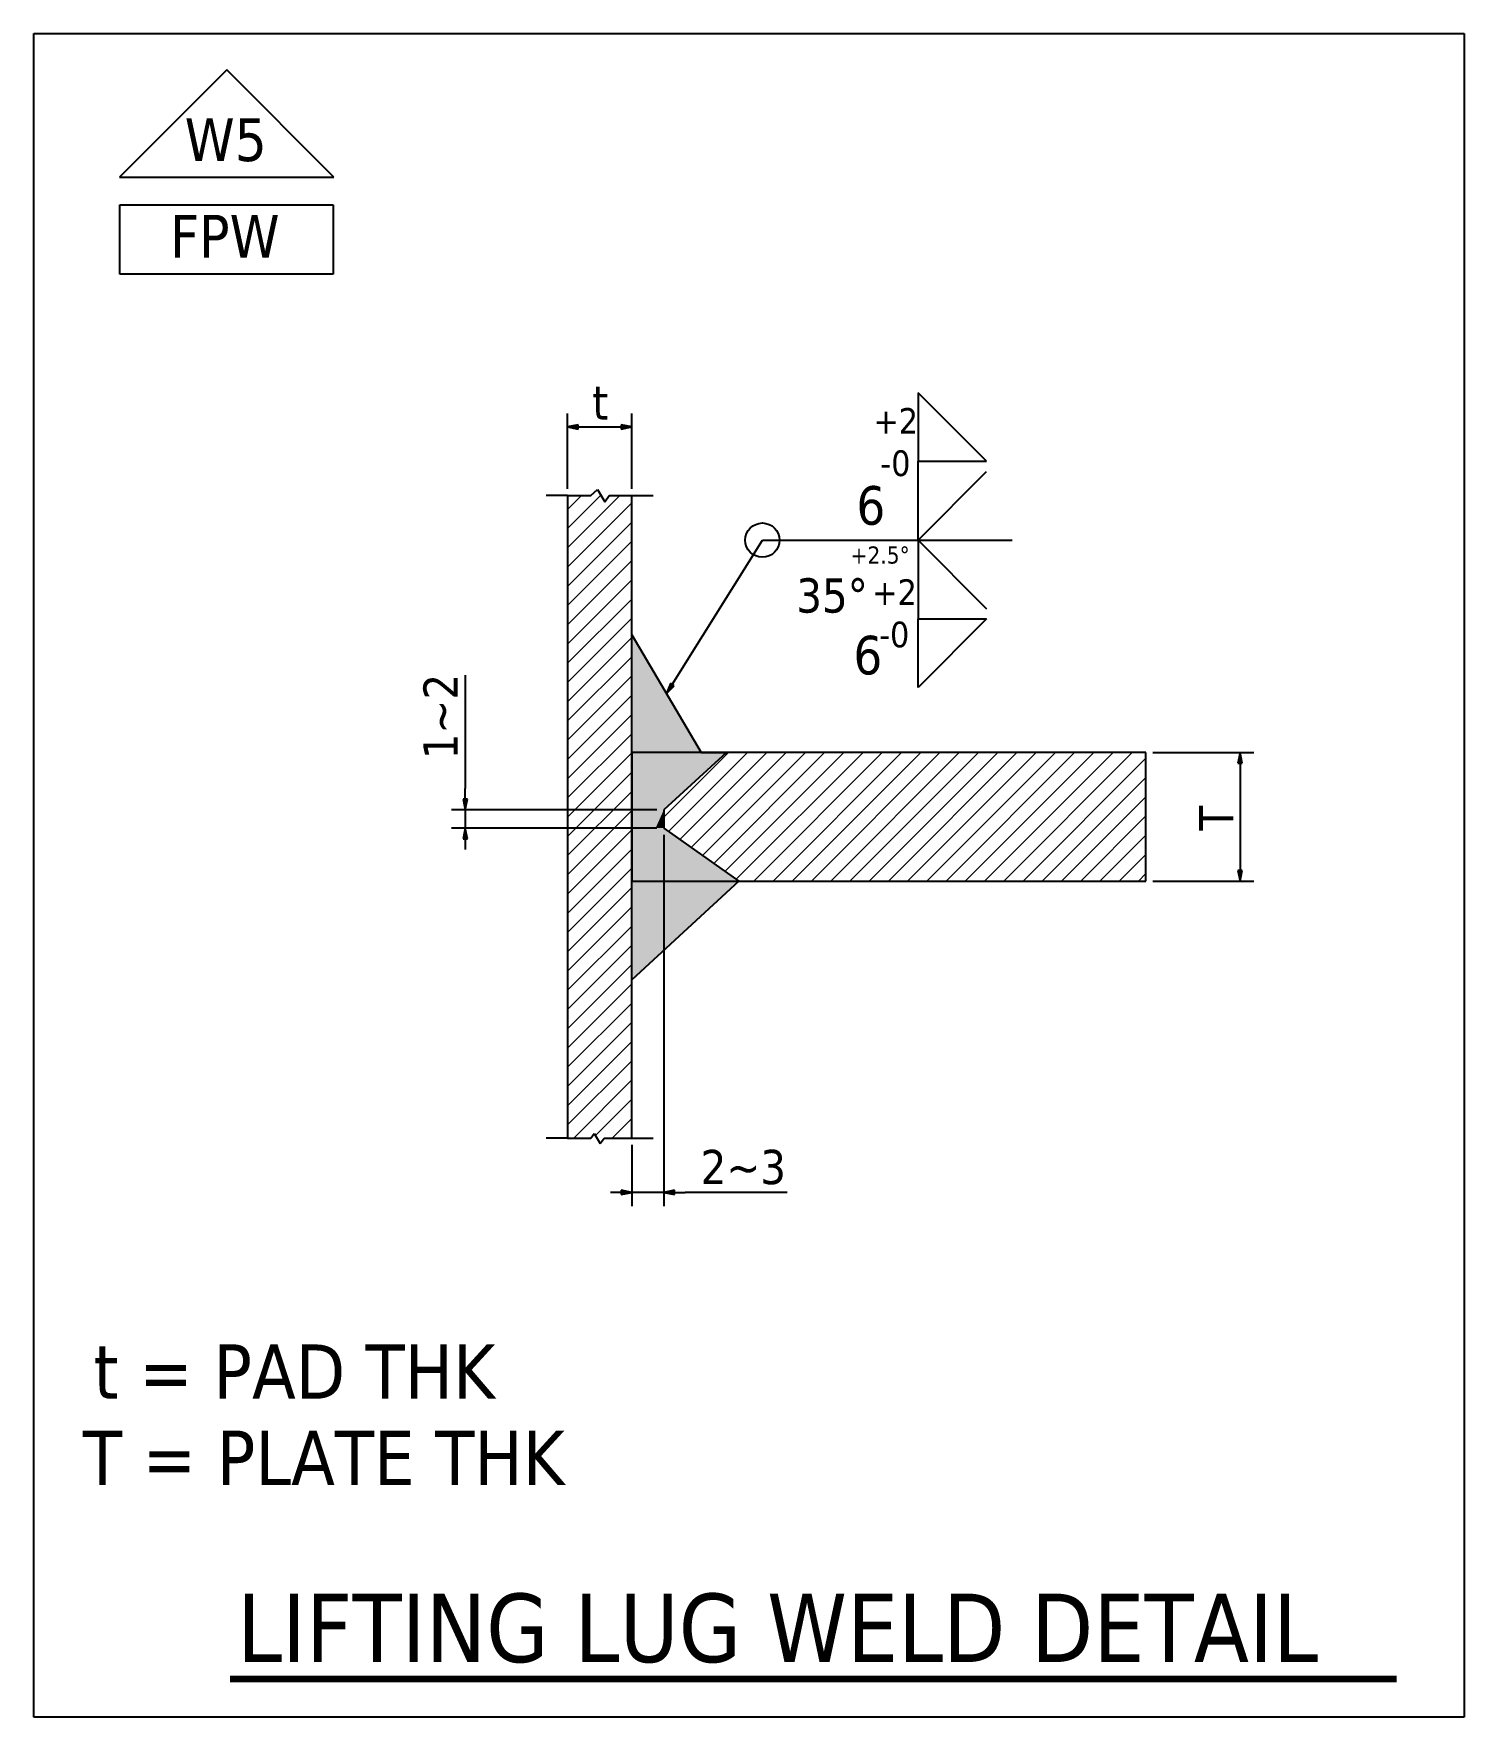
# Model space of a CAD drawing. Header units: millimetres. Extents: x 78 to 412, y 19 to 412.
import ezdxf

# ---------------------------------------------------------------- set-up
doc = ezdxf.new("R2010")
doc.units = ezdxf.units.MM
for name, color, linetype, lineweight in [('Dimension (ANSI)', 7, 'Continuous', 25), ('Hatch (ANSI)', 7, 'Continuous', 18), ('Sketch Geometry (ANSI)', 7, 'Continuous', 25), ('Symbol (ANSI)', 7, 'Continuous', 25)]:
    doc.layers.add(name, color=color, linetype=linetype, lineweight=lineweight)

msp = doc.modelspace()

# ---------------------------------------------------------------- linework, layer by layer
for p, q in [((78.31, 411.74), (412.3, 411.74)), ((78.31, 18.71), (78.31, 411.74)), ((412.3, 411.74), (412.3, 18.71)), ((412.3, 18.71), (78.31, 18.71))]:
    msp.add_line(p, q)
at = {"layer": 'Dimension (ANSI)'}
for p, q in [((202.96, 305.52), (202.96, 323.09)), ((217.96, 305.52), (217.96, 323.09)), ((205.46, 320.42), (202.96, 319.92)), ((202.96, 319.92), (205.46, 319.42)), ((205.46, 319.92), (202.96, 319.92)), ((205.46, 319.42), (205.46, 320.42)), ((205.46, 319.92), (215.46, 319.92)), ((215.46, 320.42), (215.46, 319.42)), ((217.96, 319.92), (215.46, 320.42)), ((215.46, 319.42), (217.96, 319.92)), ((215.46, 319.92), (217.96, 319.92)), ((179.07, 261.98), (179.07, 235.53)), ((339.56, 243.92), (363.14, 243.92)), ((359.96, 243.92), (359.46, 241.42)), ((360.46, 241.42), (359.96, 243.92)), ((359.96, 241.42), (359.96, 243.92)), ((359.46, 241.42), (360.46, 241.42)), ((359.96, 241.42), (359.96, 216.42)), ((179.57, 233.03), (178.57, 233.03)), ((178.57, 233.03), (179.07, 230.53)), ((179.07, 233.03), (179.07, 235.53)), ((179.07, 230.53), (179.57, 233.03)), ((179.07, 233.03), (179.07, 230.53)), ((223.81, 230.53), (175.89, 230.53)), ((179.07, 230.53), (179.07, 226.3)), ((223.81, 226.3), (175.89, 226.3)), ((179.07, 226.3), (178.57, 223.8)), ((179.57, 223.8), (179.07, 226.3)), ((179.07, 223.8), (179.07, 226.3)), ((225.41, 224.7), (225.41, 138.07)), ((178.57, 223.8), (179.57, 223.8)), ((179.07, 223.8), (179.07, 221.3)), ((360.46, 216.42), (359.46, 216.42)), ((359.46, 216.42), (359.96, 213.92)), ((359.96, 213.92), (360.46, 216.42)), ((359.96, 216.42), (359.96, 213.92)), ((339.56, 213.92), (363.14, 213.92)), ((217.96, 152.32), (217.96, 138.07)), ((215.46, 141.75), (215.46, 140.75)), ((217.96, 141.25), (215.46, 141.75)), ((227.91, 141.75), (225.41, 141.25)), ((227.91, 140.75), (227.91, 141.75)), ((215.46, 141.25), (212.96, 141.25)), ((215.46, 140.75), (217.96, 141.25)), ((215.46, 141.25), (217.96, 141.25)), ((225.41, 141.25), (217.96, 141.25)), ((225.41, 141.25), (227.91, 140.75)), ((227.91, 141.25), (225.41, 141.25)), ((227.91, 141.25), (230.41, 141.25)), ((254.25, 141.25), (230.41, 141.25))]:
    msp.add_line(p, q, dxfattribs=at)
at = {"layer": 'Dimension (ANSI)', "linetype": 'Continuous'}
for points in [[(205.46, 320.42), (205.46, 319.92), (202.96, 319.92)], [(202.96, 319.92), (205.46, 319.92), (205.46, 319.42)], [(215.46, 320.42), (217.96, 319.92), (215.46, 319.92)], [(215.46, 319.92), (217.96, 319.92), (215.46, 319.42)], [(359.96, 243.92), (360.46, 241.42), (359.46, 241.42)], [(178.57, 233.03), (179.57, 233.03), (179.07, 230.53)], [(179.07, 226.3), (179.57, 223.8), (178.57, 223.8)], [(359.46, 216.42), (360.46, 216.42), (359.96, 213.92)], [(215.46, 141.75), (217.96, 141.25), (215.46, 141.25)], [(227.91, 141.75), (227.91, 141.25), (225.41, 141.25)], [(215.46, 141.25), (217.96, 141.25), (215.46, 140.75)], [(225.41, 141.25), (227.91, 141.25), (227.91, 140.75)]]:
    msp.add_solid(points, dxfattribs=at)
at = {"layer": 'Hatch (ANSI)', "linetype": 'Continuous'}
for p, q in [((202.96, 296.19), (210.75, 303.97)), ((202.96, 300.68), (206.2, 303.92)), ((202.96, 291.7), (215.18, 303.92)), ((202.96, 287.21), (217.96, 302.21)), ((202.96, 282.72), (217.96, 297.72)), ((202.96, 278.23), (217.96, 293.23)), ((202.96, 273.74), (217.96, 288.74)), ((202.96, 269.25), (217.96, 284.25)), ((202.96, 264.76), (217.96, 279.76)), ((202.96, 260.27), (217.96, 275.27)), ((202.96, 255.78), (217.96, 270.78)), ((202.96, 251.29), (217.96, 266.29)), ((202.96, 246.8), (217.96, 261.8)), ((202.96, 242.31), (217.96, 257.31)), ((202.96, 237.82), (217.96, 252.82)), ((202.96, 233.33), (217.96, 248.33)), ((202.96, 228.84), (217.96, 243.84)), ((225.41, 228.84), (240.49, 243.92)), ((226.55, 225.49), (244.98, 243.92)), ((229.18, 223.63), (249.48, 243.92)), ((231.81, 221.77), (253.97, 243.92)), ((234.44, 219.91), (258.46, 243.92)), ((237.07, 218.05), (262.95, 243.92)), ((239.7, 216.19), (267.44, 243.92)), ((242.33, 214.33), (271.93, 243.92)), ((246.42, 213.92), (276.42, 243.92)), ((250.91, 213.92), (280.91, 243.92)), ((255.4, 213.92), (285.4, 243.92)), ((259.89, 213.92), (289.89, 243.92)), ((264.38, 213.92), (294.38, 243.92)), ((268.87, 213.92), (298.87, 243.92)), ((273.36, 213.92), (303.36, 243.92)), ((277.85, 213.92), (307.85, 243.92)), ((282.34, 213.92), (312.34, 243.92)), ((286.83, 213.92), (316.83, 243.92)), ((291.32, 213.92), (321.32, 243.92)), ((295.81, 213.92), (325.81, 243.92)), ((300.3, 213.92), (330.3, 243.92)), ((304.79, 213.92), (334.79, 243.92)), ((309.28, 213.92), (337.96, 242.6)), ((202.96, 224.35), (217.96, 239.35)), ((313.77, 213.92), (337.96, 238.11)), ((202.96, 219.86), (217.96, 234.86)), ((318.26, 213.92), (337.96, 233.62)), ((202.96, 215.37), (217.96, 230.37)), ((322.75, 213.92), (337.96, 229.13)), ((202.96, 210.88), (217.96, 225.88)), ((327.24, 213.92), (337.96, 224.64)), ((202.96, 206.39), (217.96, 221.39)), ((331.73, 213.92), (337.96, 220.15)), ((202.96, 201.9), (217.96, 216.9)), ((202.96, 197.41), (217.96, 212.41)), ((336.22, 213.92), (337.96, 215.66)), ((202.96, 192.92), (217.96, 207.92)), ((202.96, 188.42), (217.96, 203.42)), ((202.96, 183.93), (217.96, 198.93)), ((202.96, 179.44), (217.96, 194.44)), ((202.96, 174.95), (217.96, 189.95)), ((202.96, 170.46), (217.96, 185.46)), ((202.96, 165.97), (217.96, 180.97)), ((202.96, 161.48), (217.96, 176.48)), ((202.96, 156.99), (217.96, 171.99)), ((204.38, 153.92), (217.96, 167.5)), ((209.45, 154.51), (217.96, 163.01)), ((213.36, 153.92), (217.96, 158.52)), ((217.85, 153.92), (217.96, 154.03))]:
    msp.add_line(p, q, dxfattribs=at)
for points in [[(217.96, 271.44), (234.17, 243.92), (217.96, 243.92)], [(217.96, 243.92), (225.41, 230.53), (217.96, 230.53)], [(217.96, 243.92), (240.02, 243.92), (225.41, 230.53)], [(217.96, 230.53), (225.41, 230.53), (217.96, 213.92)], [(225.41, 230.53), (225.41, 226.3), (223.51, 226.3)], [(225.41, 226.3), (242.91, 213.92), (217.96, 213.92)], [(223.51, 226.3), (225.41, 226.3), (217.96, 213.92)], [(217.96, 213.92), (242.91, 213.92), (217.96, 190.89)]]:
    msp.add_solid(points, dxfattribs=at)
at = {"layer": 'Sketch Geometry (ANSI)'}
for p, q in [((123.37, 403.26), (98.37, 378.26)), ((148.37, 378.26), (123.37, 403.26)), ((98.37, 378.26), (148.37, 378.26)), ((98.39, 371.82), (148.24, 371.82)), ((98.39, 355.57), (98.39, 371.82)), ((148.24, 371.82), (148.24, 355.57)), ((148.24, 355.57), (98.39, 355.57)), ((202.96, 303.92), (197.96, 303.92)), ((202.96, 303.92), (202.96, 153.92)), ((202.96, 303.92), (208.41, 303.92)), ((208.41, 303.92), (209.95, 305.33)), ((209.95, 305.33), (211.64, 302.45)), ((211.64, 302.45), (212.68, 303.92)), ((212.68, 303.92), (217.96, 303.92)), ((217.96, 153.92), (217.96, 303.92)), ((217.96, 303.92), (222.96, 303.92)), ((217.96, 271.44), (234.17, 243.92)), ((337.96, 243.92), (217.96, 243.92)), ((217.96, 243.92), (217.96, 213.92)), ((240.02, 243.92), (225.41, 230.53)), ((234.17, 243.92), (240.02, 243.92)), ((337.96, 213.92), (337.96, 243.92)), ((225.41, 230.53), (225.41, 226.3)), ((225.41, 226.3), (242.91, 213.92)), ((217.96, 213.92), (337.96, 213.92)), ((242.91, 213.92), (217.96, 190.89)), ((202.96, 153.92), (197.96, 153.92)), ((202.96, 153.92), (208.41, 153.92)), ((208.41, 153.92), (209.18, 154.97)), ((209.18, 154.97), (210.55, 152.64)), ((210.55, 152.64), (211.49, 153.92)), ((211.49, 153.92), (217.96, 153.92)), ((217.96, 153.92), (222.96, 153.92))]:
    msp.add_line(p, q, dxfattribs=at)
at = {"layer": 'Symbol (ANSI)'}
for p, q in [((284.78, 327.91), (284.78, 311.91)), ((300.78, 311.91), (284.78, 327.91)), ((284.78, 309.51), (284.78, 311.91)), ((284.78, 311.91), (300.78, 311.91)), ((284.78, 293.51), (300.78, 309.51)), ((284.78, 293.51), (284.78, 309.51)), ((227.39, 259.8), (248.44, 293.51)), ((248.44, 293.51), (281.28, 293.51)), ((278.78, 293.51), (306.78, 293.51)), ((284.78, 293.51), (300.78, 277.51)), ((284.78, 293.51), (284.78, 277.51)), ((284.78, 277.51), (284.78, 275.11)), ((284.78, 259.11), (284.78, 275.11)), ((300.78, 275.11), (284.78, 259.11)), ((284.78, 275.11), (300.78, 275.11)), ((226.97, 260.06), (226.07, 257.68)), ((227.39, 259.8), (226.07, 257.68)), ((226.07, 257.68), (227.82, 259.53)), ((227.82, 259.53), (226.97, 260.06))]:
    msp.add_line(p, q, dxfattribs=at)
at = {"layer": 'Symbol (ANSI)', "linetype": 'Continuous', "lineweight": 140}
msp.add_line((124.18, 27.71), (396.44, 27.71), dxfattribs=at)
at = {"layer": 'Symbol (ANSI)'}
msp.add_circle((248.44, 293.51), 4, dxfattribs=at)
at = {"layer": 'Symbol (ANSI)', "linetype": 'Continuous'}
for points in [[(226.77, 259.53), (227.82, 259.53), (226.07, 257.68)], [(226.97, 260.06), (227.82, 259.53), (226.77, 259.53)]]:
    msp.add_solid(points, dxfattribs=at)

# ---------------------------------------------------------------- texts
at = {"layer": 'Dimension (ANSI)', "char_height": 8, "attachment_point": 1}
for s, insert in [('\\fTahoma|b0|i0;\\W1.;t', (208.74, 329.64)), ('\\fTahoma|b0|i0;\\W1.;2~3', (234.01, 151.18))]:
    msp.add_mtext(s, dxfattribs=dict(at, insert=insert))
at = {"layer": 'Dimension (ANSI)', "char_height": 8, "attachment_point": 1, "rotation": 90}
for s, insert in [('\\fTahoma|b0|i0;\\W1.;1~2', (169.3, 242.37)), ('\\fTahoma|b0|i0;\\W1.;T', (350.36, 225.7))]:
    msp.add_mtext(s, dxfattribs=dict(at, insert=insert))
at = {"layer": 'Symbol (ANSI)', "attachment_point": 1}
for s, insert, char_height in [('\\fTahoma|b0|i0;\\W1.;W5', (113.56, 392), 10), ('\\fTahoma|b0|i0;\\W1.;FPW', (110.15, 369.44), 10), ('\\fTahoma|b0|i0;\\W1.;+2', (274.33, 324.35), 6), ('\\fTahoma|b0|i0;\\W1.; -0', (273.7, 314.47), 6), ('\\fTahoma|b0|i0;\\W1.;6', (270.38, 306.12), 9), ('\\fTahoma|b0|i0;\\W1.;+2.5°', (269.01, 292.04), 4), ('\\fTahoma|b0|i0;\\W1.;35°', (256.34, 284.6), 8), ('\\fTahoma|b0|i0;\\W1.;+2', (274.06, 284.37), 6), ('\\fTahoma|b0|i0;\\W1.;6', (269.68, 271.17), 9), ('\\fTahoma|b0|i0;\\W1.; -0', (273.43, 274.49), 6), ('\\fTahoma|b0|i0;\\W1.;t = PAD THK', (92.28, 105.76), 12.7), ('\\fTahoma|b0|i0;\\W1.;T = PLATE THK', (89.79, 85.63), 12.7), ('\\fTahoma|b0|i0;\\W1.;LIFTING LUG WELD DETAIL', (125.78, 47.6), 16)]:
    msp.add_mtext(s, dxfattribs=dict(at, insert=insert, char_height=char_height))

doc.saveas('drawing.dxf')
